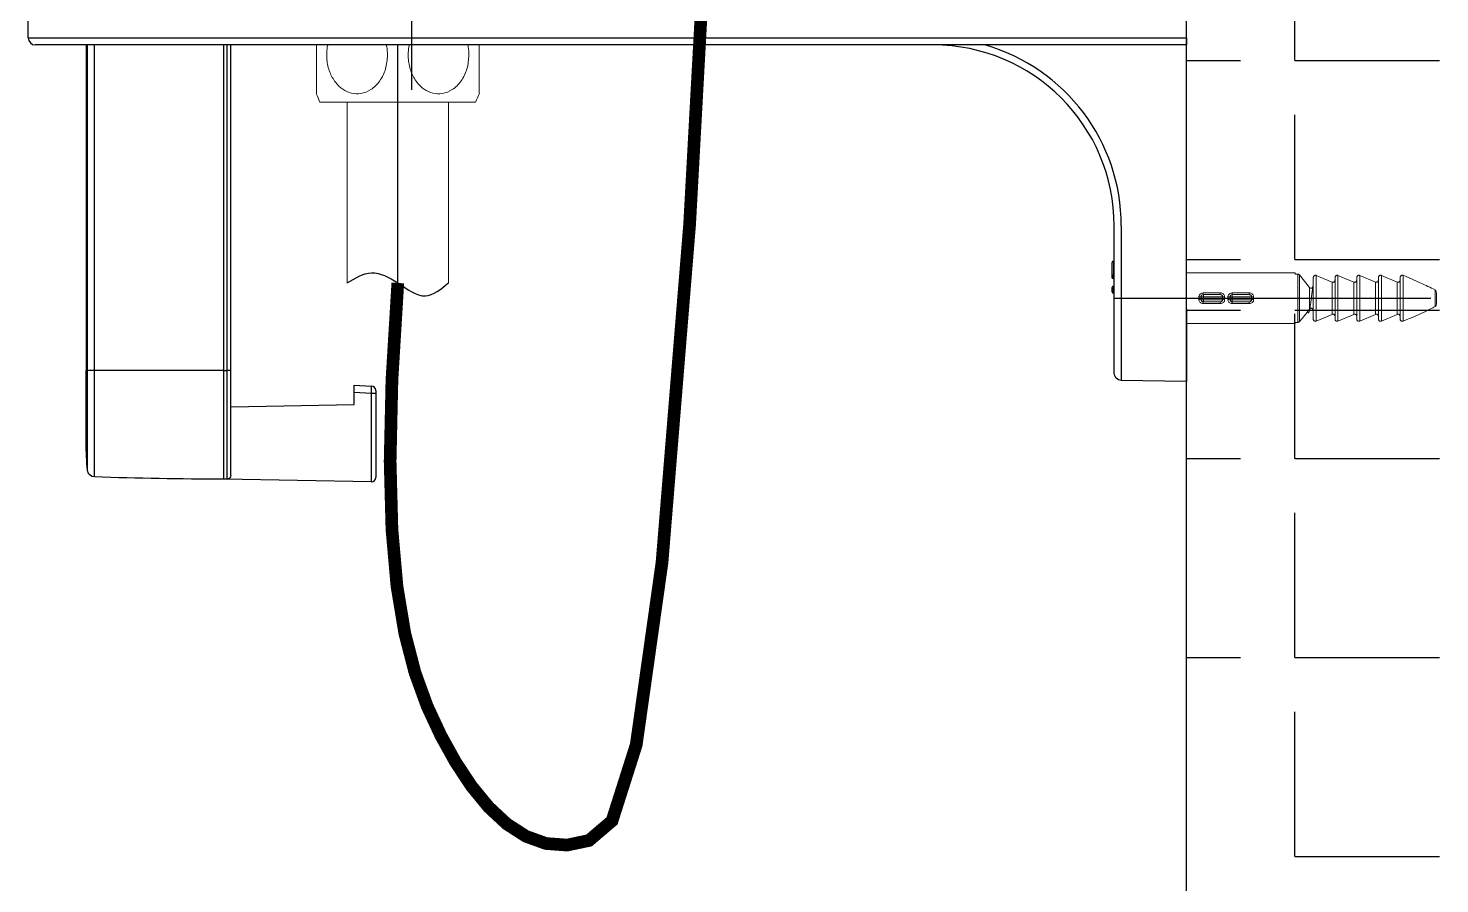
# Model space of a CAD drawing. Extents: x -4069 to -3649, y -4303 to -3709.
# Drawn here: x -3770.2 to -3731.21, y -4152.03 to -4128.39 of the extents above; entities that cross this region are included whole.
import ezdxf

# ---------------------------------------------------------------- set-up
doc = ezdxf.new("R2010")
doc.units = 0
doc.header["$LTSCALE"] = 7
doc.linetypes.add('CENTER', pattern=[2, 1.25, -0.25, 0.25, -0.25])
doc.layers.get('0').update_dxf_attribs({"color": 2, "linetype": 'CONTINUOUS'})
for name, color, linetype in [('6', 7, 'CONTINUOUS'), ('CL', 1, 'CENTER'), ('D', 2, 'CONTINUOUS'), ('HT', 3, 'CONTINUOUS')]:
    doc.layers.add(name, color=color, linetype=linetype)

msp = doc.modelspace()

# ---------------------------------------------------------------- linework, layer by layer
at = {"color": 7, "linetype": 'Continuous', "lineweight": 15}
for p, q in [((-3762.14317, -4130.42939), (-3759.99317, -4130.42939)), ((-3761.39317, -4130.42939), (-3761.39317, -4135.42939)), ((-3759.99317, -4130.42939), (-3757.84317, -4130.42939)), ((-3758.59317, -4135.42939), (-3758.59317, -4130.42939)), ((-3735.20317, -4135.15203), (-3738.20317, -4135.15203)), ((-3735.20317, -4135.15203), (-3735.20317, -4135.18519)), ((-3735.20317, -4135.18519), (-3735.13011, -4135.18519)), ((-3735.13011, -4136.51887), (-3735.13011, -4135.18519)), ((-3735.08526, -4135.20636), (-3735.08526, -4136.4977)), ((-3735.08526, -4135.20636), (-3734.80801, -4135.55192)), ((-3734.70317, -4136.42514), (-3734.70317, -4135.27892)), ((-3734.62088, -4135.21982), (-3734.62088, -4136.48423)), ((-3734.62088, -4135.21982), (-3734.18545, -4135.40746)), ((-3734.10317, -4136.42514), (-3734.10317, -4135.27892)), ((-3734.02088, -4135.21982), (-3734.02088, -4136.48423)), ((-3734.02088, -4135.21982), (-3733.58545, -4135.40746)), ((-3733.50316, -4136.42514), (-3733.50316, -4135.27892)), ((-3733.42088, -4135.21982), (-3733.42088, -4136.48423)), ((-3733.42088, -4135.21982), (-3732.98545, -4135.40746)), ((-3732.90317, -4136.42514), (-3732.90317, -4135.27892)), ((-3732.82088, -4135.21982), (-3732.82088, -4136.48423)), ((-3732.82088, -4135.21982), (-3732.38545, -4135.40746)), ((-3732.30317, -4136.42514), (-3732.30317, -4135.27892)), ((-3732.22088, -4135.21982), (-3732.22088, -4136.48423)), ((-3734.80801, -4136.15214), (-3734.80801, -4135.55192)), ((-3734.7038, -4135.48863), (-3734.72491, -4135.55901)), ((-3734.18545, -4136.2966), (-3734.18545, -4135.40746)), ((-3733.58545, -4136.2966), (-3733.58545, -4135.40746)), ((-3732.98545, -4136.2966), (-3732.98545, -4135.40746)), ((-3732.38545, -4136.2966), (-3732.38545, -4135.40746)), ((-3731.34088, -4136.08432), (-3731.34088, -4135.61974)), ((-3737.86317, -4135.88887), (-3737.86317, -4135.81519)), ((-3737.73999, -4135.81203), (-3737.80317, -4135.81203)), ((-3737.80317, -4135.89203), (-3737.80317, -4135.81203)), ((-3737.80317, -4135.89203), (-3737.73999, -4135.89203)), ((-3737.74317, -4135.75203), (-3737.74317, -4135.70466)), ((-3737.74317, -4135.70466), (-3737.27331, -4135.70466)), ((-3737.74317, -4135.9994), (-3737.74317, -4135.95203)), ((-3737.27331, -4135.9994), (-3737.74317, -4135.9994)), ((-3737.73999, -4135.81203), (-3737.73999, -4135.89203)), ((-3737.27331, -4135.75203), (-3737.27331, -4135.70466)), ((-3737.27331, -4135.9994), (-3737.27331, -4135.95203)), ((-3737.06317, -4135.88887), (-3737.06317, -4135.81519)), ((-3736.93999, -4135.81203), (-3737.00317, -4135.81203)), ((-3737.00317, -4135.89203), (-3737.00317, -4135.81203)), ((-3737.00317, -4135.89203), (-3736.93999, -4135.89203)), ((-3736.94317, -4135.75203), (-3736.94317, -4135.70466)), ((-3736.94317, -4135.70466), (-3736.47331, -4135.70466)), ((-3736.94317, -4135.9994), (-3736.94317, -4135.95203)), ((-3736.47331, -4135.9994), (-3736.94317, -4135.9994)), ((-3736.93999, -4135.81203), (-3736.93999, -4135.89203)), ((-3736.47331, -4135.75203), (-3736.47331, -4135.70466)), ((-3736.47331, -4135.9994), (-3736.47331, -4135.95203)), ((-3731.30316, -4135.70386), (-3731.30316, -4136.0002)), ((-3734.18545, -4136.2966), (-3734.62088, -4136.48423)), ((-3733.58545, -4136.2966), (-3734.02088, -4136.48423)), ((-3732.98545, -4136.2966), (-3733.42088, -4136.48423)), ((-3732.38545, -4136.2966), (-3732.82088, -4136.48423)), ((-3738.20317, -4136.55203), (-3735.20317, -4136.55203)), ((-3735.13011, -4136.51887), (-3735.20317, -4136.51887)), ((-3735.20317, -4136.51887), (-3735.20317, -4136.55203))]:
    msp.add_line(p, q, dxfattribs=at)
for centre, radius, start, end in [((-3759.4765, -4129.12939), 2.96667, 200.934431, 205.989234), ((-3760.50983, -4129.12939), 2.96667, 334.010766, 339.053357), ((-3737.84821, -4135.52783), 0.28774, 267.019707, 279.00527), ((-3737.8482, -4136.17612), 0.28763, 80.992465, 92.982558), ((-3737.74317, -4135.81203), 0.06, 90, 180), ((-3737.74317, -4135.89203), 0.06, 180, 270), ((-3738.02618, -4135.79707), 0.28658, 357.008022, 9.042498), ((-3738.02618, -4135.90699), 0.28658, 350.957502, 2.991978), ((-3737.15379, -4135.32828), 0.48691, 263.465816, 270.268299), ((-3737.15379, -4136.37578), 0.48691, 89.731701, 96.534184), ((-3737.04821, -4135.52783), 0.28774, 267.019707, 279.00527), ((-3737.0482, -4136.17612), 0.28763, 80.992465, 92.982558), ((-3736.94317, -4135.81203), 0.06, 90, 180), ((-3736.94317, -4135.89203), 0.06, 180, 270), ((-3737.22618, -4135.79707), 0.28658, 357.008022, 9.042498), ((-3737.22618, -4135.90699), 0.28658, 350.957502, 2.991978), ((-3736.35379, -4135.32828), 0.48691, 263.465816, 270.268299), ((-3736.35379, -4136.37578), 0.48691, 89.731701, 96.534184)]:
    msp.add_arc(centre, radius, start, end, dxfattribs=at)
for points, knots in [([(-3762.24317, -4128.85204), (-3762.24317, -4128.86837), (-3762.24317, -4128.95959), (-3762.24317, -4129.05289), (-3762.24317, -4129.12939)], [0.825040223, 0.825040223, 0.825040223, 0.825040223, 0.856535184, 1, 1, 1, 1]), ([(-3760.30677, -4128.85204), (-3760.30346, -4128.86837), (-3760.28705, -4128.95964), (-3760.28237, -4129.0529), (-3760.27852, -4129.12939), (-3760.28912, -4129.25794), (-3760.31032, -4129.51523), (-3760.47727, -4129.85505), (-3760.71964, -4130.09751), (-3761.00163, -4130.20994), (-3761.27585, -4130.1986), (-3761.52218, -4130.08599), (-3761.73158, -4129.88441), (-3761.88914, -4129.59949), (-3761.97036, -4129.2459), (-3761.95686, -4128.98744), (-3761.92997, -4128.85682), (-3761.92895, -4128.85204)], [0.956197474, 0.956197474, 0.956197474, 0.956197474, 0.964078389, 1, 1, 1, 1.060165422, 1.12041724, 1.178394637, 1.230831883, 1.278404692, 1.324356231, 1.372149745, 1.42407718, 1.480831549, 1.54133676, 1.543641327, 1.543641327, 1.543641327, 1.543641327]), ([(-3758.05677, -4128.85204), (-3758.05346, -4128.86837), (-3758.03706, -4128.95964), (-3758.03237, -4129.0529), (-3758.02852, -4129.12939), (-3758.03912, -4129.25794), (-3758.06032, -4129.51523), (-3758.22728, -4129.85505), (-3758.46964, -4130.09751), (-3758.75163, -4130.20994), (-3759.02585, -4130.1986), (-3759.27218, -4130.08599), (-3759.48158, -4129.88441), (-3759.63915, -4129.59949), (-3759.72035, -4129.2459), (-3759.70686, -4128.98744), (-3759.67997, -4128.85682), (-3759.67895, -4128.85204)], [0.956197482, 0.956197482, 0.956197482, 0.956197482, 0.964078384, 1, 1, 1, 1.060165363, 1.120417384, 1.17839448, 1.230831732, 1.278404937, 1.324356495, 1.372149703, 1.424077362, 1.48083163, 1.541336849, 1.543641417, 1.543641417, 1.543641417, 1.543641417]), ([(-3762.24317, -4129.12939), (-3762.24317, -4129.25781), (-3762.24317, -4129.51485), (-3762.24317, -4129.85655), (-3762.24317, -4130.09233), (-3762.24317, -4130.20236), (-3762.24317, -4130.19058), (-3762.24317, -4130.18743)], [0, 0, 0, 0, 0.24072761, 0.48180134, 0.71377437, 0.92358027, 1, 1, 1, 1]), ([(-3757.74317, -4130.18815), (-3757.74317, -4130.19161), (-3757.74317, -4130.20538), (-3757.74317, -4130.12288), (-3757.74317, -4129.9522), (-3757.74317, -4129.6886), (-3757.74317, -4129.4004), (-3757.74317, -4129.20589), (-3757.74317, -4129.12939)], [0, 0, 0, 0, 0.06173532, 0.245578, 0.43316702, 0.63525337, 0.8565351, 1, 1, 1, 1]), ([(-3735.13011, -4135.18519), (-3735.12767, -4135.18528), (-3735.12166, -4135.18551), (-3735.10926, -4135.18842), (-3735.09591, -4135.19522), (-3735.08828, -4135.20321), (-3735.08526, -4135.20636)], [0, 0, 0, 0, 0.14304614, 0.35299539, 0.74478527, 1, 1, 1, 1]), ([(-3734.70317, -4135.27892), (-3734.70248, -4135.27157), (-3734.70108, -4135.25664), (-3734.68988, -4135.23684), (-3734.67337, -4135.22239), (-3734.65625, -4135.21604), (-3734.63915, -4135.21473), (-3734.62812, -4135.21687), (-3734.62151, -4135.21957), (-3734.62088, -4135.21982)], [0, 0, 0, 0, 0.18349527, 0.373204, 0.55424563, 0.72488619, 0.82071887, 0.98301606, 1, 1, 1, 1]), ([(-3734.10317, -4135.27892), (-3734.10248, -4135.27157), (-3734.10108, -4135.25664), (-3734.08988, -4135.23684), (-3734.07337, -4135.22239), (-3734.05625, -4135.21604), (-3734.03915, -4135.21473), (-3734.02812, -4135.21687), (-3734.02151, -4135.21957), (-3734.02088, -4135.21982)], [0, 0, 0, 0, 0.18349537, 0.3732042, 0.55424593, 0.72489827, 0.82073101, 0.98301605, 1, 1, 1, 1]), ([(-3733.50316, -4135.27892), (-3733.50248, -4135.27157), (-3733.50108, -4135.25664), (-3733.48988, -4135.23684), (-3733.47337, -4135.22239), (-3733.45625, -4135.21604), (-3733.43915, -4135.21473), (-3733.42812, -4135.21687), (-3733.42151, -4135.21957), (-3733.42088, -4135.21982)], [0, 0, 0, 0, 0.18349647, 0.37320044, 0.55424325, 0.72489662, 0.82072993, 0.98301595, 1, 1, 1, 1]), ([(-3732.90317, -4135.27892), (-3732.90248, -4135.27157), (-3732.90108, -4135.25664), (-3732.88988, -4135.23684), (-3732.87337, -4135.22239), (-3732.85625, -4135.21604), (-3732.83915, -4135.21473), (-3732.82812, -4135.21687), (-3732.82151, -4135.21957), (-3732.82088, -4135.21982)], [0, 0, 0, 0, 0.18349677, 0.37320103, 0.55425357, 0.72489552, 0.82072898, 0.98302749, 1, 1, 1, 1]), ([(-3732.30317, -4135.27892), (-3732.30248, -4135.27157), (-3732.30108, -4135.25664), (-3732.28988, -4135.23684), (-3732.27337, -4135.22239), (-3732.25625, -4135.21604), (-3732.23915, -4135.21473), (-3732.22812, -4135.21687), (-3732.22151, -4135.21957), (-3732.22088, -4135.21982)], [0, 0, 0, 0, 0.18349677, 0.37320103, 0.55425357, 0.72489552, 0.82072898, 0.98302749, 1, 1, 1, 1]), ([(-3732.22088, -4135.21982), (-3732.05706, -4135.28852), (-3731.75977, -4135.41317), (-3731.47067, -4135.55574), (-3731.34088, -4135.61974)], [0, 0, 0, 0, 0.55106961, 1, 1, 1, 1]), ([(-3734.85356, -4136.2155), (-3734.84944, -4136.22739), (-3734.84105, -4136.25166), (-3734.82935, -4136.25481), (-3734.81657, -4136.23235), (-3734.80349, -4136.18287), (-3734.79157, -4136.11064), (-3734.77876, -4136.02058), (-3734.7657, -4135.91881), (-3734.75379, -4135.81238), (-3734.74095, -4135.7086), (-3734.7279, -4135.61537), (-3734.71624, -4135.53785), (-3734.70792, -4135.50537), (-3734.70383, -4135.48943)], [0, 0, 0, 0, 0.07978299, 0.16279001, 0.24725518, 0.33221943, 0.4152045, 0.49971713, 0.58465544, 0.66762107, 0.75217864, 0.83709015, 0.92004019, 1, 1, 1, 1]), ([(-3734.72491, -4135.55901), (-3734.72887, -4135.56288), (-3734.73699, -4135.57079), (-3734.75336, -4135.57696), (-3734.77056, -4135.57743), (-3734.7867, -4135.57185), (-3734.79923, -4135.56284), (-3734.8054, -4135.55516), (-3734.80801, -4135.55192)], [0, 0, 0, 0, 0.17052118, 0.34925762, 0.52862018, 0.69466977, 0.87103149, 1, 1, 1, 1]), ([(-3734.70317, -4135.5042), (-3734.70317, -4135.50472), (-3734.70321, -4135.51361), (-3734.7055, -4135.52229), (-3734.70766, -4135.53046)], [0, 0, 0, 0, 0.05879617, 1, 1, 1, 1]), ([(-3734.10317, -4135.3464), (-3734.10336, -4135.35033), (-3734.10396, -4135.36215), (-3734.11076, -4135.3811), (-3734.12546, -4135.39937), (-3734.14473, -4135.41041), (-3734.16488, -4135.41332), (-3734.17836, -4135.41049), (-3734.18471, -4135.40778), (-3734.18545, -4135.40746)], [0, 0, 0, 0, 0.097265191, 0.292650099, 0.486365762, 0.666657211, 0.828891768, 0.980054882, 1, 1, 1, 1]), ([(-3733.50316, -4135.3464), (-3733.50336, -4135.35033), (-3733.50396, -4135.36215), (-3733.51076, -4135.3811), (-3733.52546, -4135.39937), (-3733.54473, -4135.41041), (-3733.56488, -4135.41332), (-3733.57836, -4135.41049), (-3733.58471, -4135.40778), (-3733.58545, -4135.40746)], [0, 0, 0, 0, 0.09726612, 0.29265082, 0.48636629, 0.66665755, 0.82889194, 0.9800549, 1, 1, 1, 1]), ([(-3732.90317, -4135.3464), (-3732.90336, -4135.35033), (-3732.90396, -4135.36215), (-3732.91076, -4135.3811), (-3732.92546, -4135.39937), (-3732.94473, -4135.41041), (-3732.96488, -4135.41332), (-3732.97836, -4135.41049), (-3732.98471, -4135.40778), (-3732.98545, -4135.40746)], [0, 0, 0, 0, 0.09726465, 0.29265254, 0.48636713, 0.66664688, 0.82889271, 0.98005499, 1, 1, 1, 1]), ([(-3732.30317, -4135.3464), (-3732.30336, -4135.35033), (-3732.30396, -4135.36215), (-3732.31076, -4135.3811), (-3732.32546, -4135.39937), (-3732.34473, -4135.41041), (-3732.36488, -4135.41332), (-3732.37836, -4135.41049), (-3732.38471, -4135.40778), (-3732.38545, -4135.40746)], [0, 0, 0, 0, 0.09726576, 0.29265586, 0.48637265, 0.66665444, 0.82890212, 0.98006611, 1, 1, 1, 1]), ([(-3731.34088, -4135.61974), (-3731.34017, -4135.62014), (-3731.33471, -4135.62321), (-3731.32856, -4135.62846), (-3731.31736, -4135.64164), (-3731.30553, -4135.66553), (-3731.30403, -4135.68982), (-3731.30316, -4135.70386)], [0, 0, 0, 0, 0.025598716, 0.195092284, 0.247250687, 0.564915018, 1, 1, 1, 1]), ([(-3737.86317, -4135.81519), (-3737.86252, -4135.80662), (-3737.86092, -4135.78535), (-3737.84565, -4135.75387), (-3737.81825, -4135.72648), (-3737.78277, -4135.70817), (-3737.75644, -4135.70584), (-3737.74317, -4135.70466)], [0, 0, 0, 0, 0.14194995, 0.35246461, 0.56535751, 0.78088964, 1, 1, 1, 1]), ([(-3737.74317, -4135.9994), (-3737.75195, -4135.99887), (-3737.77418, -4135.99753), (-3737.8078, -4135.98443), (-3737.83826, -4135.95951), (-3737.85911, -4135.92642), (-3737.86182, -4135.90132), (-3737.86317, -4135.88887)], [0, 0, 0, 0, 0.14541769, 0.36800585, 0.58508742, 0.79433641, 1, 1, 1, 1]), ([(-3737.74317, -4135.75203), (-3737.66031, -4135.75203), (-3737.52364, -4135.75203), (-3737.37265, -4135.75203), (-3737.29891, -4135.75203), (-3737.27937, -4135.75203), (-3737.27331, -4135.75203)], [0, 0, 0, 0, 0.47206783, 0.77873405, 0.93139812, 1, 1, 1, 1]), ([(-3737.27331, -4135.95203), (-3737.27958, -4135.95203), (-3737.29887, -4135.95203), (-3737.34955, -4135.95203), (-3737.49172, -4135.95203), (-3737.63042, -4135.95203), (-3737.74317, -4135.95203)], [0, 0, 0, 0, 0.07086029, 0.21795913, 0.3642999, 1, 1, 1, 1]), ([(-3737.2092, -4135.81203), (-3737.21049, -4135.81203), (-3737.21823, -4135.81203), (-3737.24954, -4135.81203), (-3737.33714, -4135.81203), (-3737.47225, -4135.81203), (-3737.6168, -4135.81203), (-3737.70468, -4135.81203), (-3737.73999, -4135.81203)], [0, 0, 0, 0, 0.02084913, 0.12554386, 0.28411293, 0.57305702, 0.82841728, 1, 1, 1, 1]), ([(-3737.73999, -4135.89203), (-3737.61979, -4135.89203), (-3737.47034, -4135.89203), (-3737.31269, -4135.89203), (-3737.25196, -4135.89203), (-3737.21988, -4135.89203), (-3737.21155, -4135.89203), (-3737.2092, -4135.89203)], [0, 0, 0, 0, 0.57810645, 0.71874795, 0.87164151, 0.9639009, 1, 1, 1, 1]), ([(-3737.27331, -4135.70466), (-3737.27228, -4135.70467), (-3737.25788, -4135.70476), (-3737.23018, -4135.709), (-3737.19637, -4135.72578), (-3737.17037, -4135.75121), (-3737.15403, -4135.78157), (-3737.1523, -4135.80463), (-3737.15151, -4135.81519)], [0, 0, 0, 0, 0.016890574, 0.235373053, 0.450770238, 0.624184172, 0.828070742, 1, 1, 1, 1]), ([(-3737.2092, -4135.81203), (-3737.20956, -4135.80632), (-3737.21033, -4135.79393), (-3737.21843, -4135.77745), (-3737.23167, -4135.76354), (-3737.25057, -4135.75355), (-3737.26532, -4135.75257), (-3737.27331, -4135.75203)], [0, 0, 0, 0, 0.17301198, 0.37511771, 0.54360697, 0.75260487, 1, 1, 1, 1]), ([(-3737.15151, -4135.88887), (-3737.15151, -4135.88994), (-3737.15143, -4135.90321), (-3737.15661, -4135.92902), (-3737.17196, -4135.95369), (-3737.19306, -4135.97491), (-3737.22373, -4135.99455), (-3737.25546, -4135.99765), (-3737.27331, -4135.9994)], [0, 0, 0, 0, 0.01745451, 0.21750258, 0.42128602, 0.48533802, 0.71059457, 1, 1, 1, 1]), ([(-3737.27331, -4135.95203), (-3737.27245, -4135.95202), (-3737.26518, -4135.95197), (-3737.25529, -4135.95064), (-3737.24003, -4135.94524), (-3737.23001, -4135.93872), (-3737.21931, -4135.92713), (-3737.21095, -4135.91312), (-3737.2098, -4135.89925), (-3737.2092, -4135.89203)], [0, 0, 0, 0, 0.02743173, 0.23112963, 0.30170354, 0.51915337, 0.5813252, 0.78200856, 1, 1, 1, 1]), ([(-3737.2092, -4135.89203), (-3737.20926, -4135.88578), (-3737.20953, -4135.85913), (-3737.20934, -4135.83245), (-3737.2092, -4135.81203)], [0, 0, 0, 0, 0.23430502, 1, 1, 1, 1]), ([(-3737.15151, -4135.81519), (-3737.15171, -4135.834), (-3737.15195, -4135.85858), (-3737.1516, -4135.88312), (-3737.15151, -4135.88887)], [0, 0, 0, 0, 0.765613144, 1, 1, 1, 1]), ([(-3737.06317, -4135.81519), (-3737.06252, -4135.80662), (-3737.06092, -4135.78535), (-3737.04565, -4135.75387), (-3737.01825, -4135.72648), (-3736.98277, -4135.70817), (-3736.95644, -4135.70584), (-3736.94317, -4135.70466)], [0, 0, 0, 0, 0.14194962, 0.35246036, 0.56535852, 0.78089015, 1, 1, 1, 1]), ([(-3736.94317, -4135.9994), (-3736.95195, -4135.99887), (-3736.97418, -4135.99753), (-3737.0078, -4135.98443), (-3737.03826, -4135.95951), (-3737.05911, -4135.92642), (-3737.06182, -4135.90132), (-3737.06317, -4135.88887)], [0, 0, 0, 0, 0.14541769, 0.36800585, 0.58508742, 0.79433641, 1, 1, 1, 1]), ([(-3736.94317, -4135.75203), (-3736.86031, -4135.75203), (-3736.72364, -4135.75203), (-3736.57265, -4135.75203), (-3736.49891, -4135.75203), (-3736.47937, -4135.75203), (-3736.47331, -4135.75203)], [0, 0, 0, 0, 0.47206783, 0.77873405, 0.93139812, 1, 1, 1, 1]), ([(-3736.47331, -4135.95203), (-3736.47958, -4135.95203), (-3736.49887, -4135.95203), (-3736.54955, -4135.95203), (-3736.69172, -4135.95203), (-3736.83042, -4135.95203), (-3736.94317, -4135.95203)], [0, 0, 0, 0, 0.07086029, 0.21795913, 0.3642999, 1, 1, 1, 1]), ([(-3736.4092, -4135.81203), (-3736.41049, -4135.81203), (-3736.41823, -4135.81203), (-3736.44954, -4135.81203), (-3736.53714, -4135.81203), (-3736.67225, -4135.81203), (-3736.8168, -4135.81203), (-3736.90468, -4135.81203), (-3736.93999, -4135.81203)], [0, 0, 0, 0, 0.02084989, 0.12554347, 0.28411261, 0.57305683, 0.8284172, 1, 1, 1, 1]), ([(-3736.93999, -4135.89203), (-3736.81979, -4135.89203), (-3736.67034, -4135.89203), (-3736.51269, -4135.89203), (-3736.45196, -4135.89203), (-3736.41988, -4135.89203), (-3736.41155, -4135.89203), (-3736.4092, -4135.89203)], [0, 0, 0, 0, 0.57810671, 0.71874827, 0.8716419, 0.96390007, 1, 1, 1, 1]), ([(-3736.47331, -4135.70466), (-3736.47228, -4135.70467), (-3736.45788, -4135.70476), (-3736.43018, -4135.709), (-3736.39637, -4135.72578), (-3736.37037, -4135.75121), (-3736.35403, -4135.78157), (-3736.3523, -4135.80463), (-3736.35151, -4135.81519)], [0, 0, 0, 0, 0.01689061, 0.23537354, 0.45077118, 0.62417971, 0.82807038, 1, 1, 1, 1]), ([(-3736.4092, -4135.81203), (-3736.40956, -4135.80632), (-3736.41033, -4135.79393), (-3736.41843, -4135.77745), (-3736.43167, -4135.76354), (-3736.45057, -4135.75355), (-3736.46532, -4135.75257), (-3736.47331, -4135.75203)], [0, 0, 0, 0, 0.17301267, 0.3751256, 0.54360516, 0.75260389, 1, 1, 1, 1]), ([(-3736.35151, -4135.88887), (-3736.35151, -4135.88994), (-3736.35143, -4135.90321), (-3736.35661, -4135.92902), (-3736.37196, -4135.95369), (-3736.39306, -4135.97491), (-3736.42373, -4135.99455), (-3736.45546, -4135.99765), (-3736.47331, -4135.9994)], [0, 0, 0, 0, 0.01745451, 0.21750258, 0.42128602, 0.48533802, 0.71059457, 1, 1, 1, 1]), ([(-3736.47331, -4135.95203), (-3736.47245, -4135.95202), (-3736.46518, -4135.95197), (-3736.45529, -4135.95064), (-3736.44003, -4135.94524), (-3736.43001, -4135.93872), (-3736.41931, -4135.92713), (-3736.41095, -4135.91312), (-3736.4098, -4135.89925), (-3736.4092, -4135.89203)], [0, 0, 0, 0, 0.0274318, 0.2311157, 0.30170394, 0.51914182, 0.58132402, 0.78200794, 1, 1, 1, 1]), ([(-3736.4092, -4135.89203), (-3736.40926, -4135.88578), (-3736.40953, -4135.85913), (-3736.40934, -4135.83245), (-3736.4092, -4135.81203)], [0, 0, 0, 0, 0.23430502, 1, 1, 1, 1]), ([(-3736.35151, -4135.81519), (-3736.35171, -4135.834), (-3736.35195, -4135.85858), (-3736.3516, -4135.88312), (-3736.35151, -4135.88887)], [0, 0, 0, 0, 0.765613144, 1, 1, 1, 1]), ([(-3731.34088, -4136.08432), (-3731.36087, -4136.09491), (-3731.6456, -4136.24586), (-3731.9437, -4136.36938), (-3732.22088, -4136.48423)], [0, 0, 0, 0, 0.07019237, 1, 1, 1, 1]), ([(-3731.30316, -4136.0002), (-3731.30332, -4136.00588), (-3731.30379, -4136.02267), (-3731.30923, -4136.04668), (-3731.32142, -4136.06857), (-3731.33262, -4136.07951), (-3731.33948, -4136.0835), (-3731.34088, -4136.08432)], [0, 0, 0, 0, 0.17697931, 0.52278782, 0.75328008, 0.94933659, 1, 1, 1, 1]), ([(-3734.80801, -4136.15214), (-3734.82796, -4136.17891), (-3734.91624, -4136.29735), (-3735.01152, -4136.41029), (-3735.08526, -4136.4977)], [0, 0, 0, 0, 0.22602374, 1, 1, 1, 1]), ([(-3734.81467, -4136.22237), (-3734.80624, -4136.1936), (-3734.79762, -4136.16421), (-3734.78847, -4136.13533), (-3734.78828, -4136.13471)], [0, 0, 0, 0, 0.978661715, 1, 1, 1, 1]), ([(-3734.78828, -4136.13471), (-3734.7846, -4136.1326), (-3734.77569, -4136.12748), (-3734.75954, -4136.12625), (-3734.74447, -4136.13014), (-3734.72955, -4136.13883), (-3734.71609, -4136.15333), (-3734.70535, -4136.17519), (-3734.70391, -4136.19139), (-3734.70317, -4136.19986)], [0, 0, 0, 0, 0.09675061, 0.23471714, 0.35870677, 0.4505052, 0.62861936, 0.80578385, 1, 1, 1, 1]), ([(-3734.62088, -4136.48423), (-3734.62673, -4136.48609), (-3734.63876, -4136.48991), (-3734.65809, -4136.48785), (-3734.67597, -4136.47977), (-3734.6906, -4136.46599), (-3734.70052, -4136.44764), (-3734.70311, -4136.43315), (-3734.70316, -4136.42555), (-3734.70317, -4136.42514)], [0, 0, 0, 0, 0.1526065, 0.31416746, 0.47433991, 0.63804783, 0.80917997, 0.98973862, 1, 1, 1, 1]), ([(-3734.18545, -4136.2966), (-3734.18373, -4136.2959), (-3734.17596, -4136.29273), (-3734.16119, -4136.29075), (-3734.14584, -4136.29409), (-3734.13149, -4136.30107), (-3734.11836, -4136.31221), (-3734.10717, -4136.331), (-3734.10339, -4136.34701), (-3734.1032, -4136.35609), (-3734.10317, -4136.35766)], [0, 0, 0, 0, 0.04582706, 0.20776153, 0.3587598, 0.42751656, 0.60157664, 0.77517064, 0.96111815, 1, 1, 1, 1]), ([(-3734.02088, -4136.48423), (-3734.02673, -4136.48609), (-3734.03876, -4136.48991), (-3734.05809, -4136.48785), (-3734.07597, -4136.47977), (-3734.0906, -4136.46599), (-3734.10052, -4136.44764), (-3734.10311, -4136.43315), (-3734.10316, -4136.42555), (-3734.10317, -4136.42514)], [0, 0, 0, 0, 0.15259482, 0.31416866, 0.47434156, 0.63804084, 0.80917943, 0.98973859, 1, 1, 1, 1]), ([(-3733.58545, -4136.2966), (-3733.58373, -4136.2959), (-3733.57596, -4136.29273), (-3733.56119, -4136.29075), (-3733.54584, -4136.29409), (-3733.53149, -4136.30107), (-3733.51836, -4136.31221), (-3733.50717, -4136.331), (-3733.50339, -4136.34701), (-3733.5032, -4136.35609), (-3733.50316, -4136.35766)], [0, 0, 0, 0, 0.045827034, 0.207773579, 0.35875975, 0.427516478, 0.601576452, 0.775170354, 0.961117757, 1, 1, 1, 1]), ([(-3733.42088, -4136.48423), (-3733.42673, -4136.48609), (-3733.43876, -4136.48991), (-3733.45809, -4136.48785), (-3733.47597, -4136.47977), (-3733.4906, -4136.46599), (-3733.50051, -4136.44764), (-3733.50312, -4136.43315), (-3733.50316, -4136.42555), (-3733.50316, -4136.42514)], [0, 0, 0, 0, 0.15259518, 0.3141694, 0.47433133, 0.6380401, 0.80917909, 0.98973868, 1, 1, 1, 1]), ([(-3732.98545, -4136.2966), (-3732.98373, -4136.2959), (-3732.97596, -4136.29273), (-3732.96119, -4136.29075), (-3732.94584, -4136.29409), (-3732.93149, -4136.30107), (-3732.91836, -4136.31221), (-3732.90717, -4136.331), (-3732.90339, -4136.34701), (-3732.9032, -4136.35609), (-3732.90317, -4136.35766)], [0, 0, 0, 0, 0.045827034, 0.207773579, 0.35875975, 0.427516478, 0.601576452, 0.775170354, 0.961117757, 1, 1, 1, 1]), ([(-3732.82088, -4136.48423), (-3732.82673, -4136.48609), (-3732.83876, -4136.48991), (-3732.85809, -4136.48785), (-3732.87597, -4136.47977), (-3732.8906, -4136.46599), (-3732.90051, -4136.44764), (-3732.90312, -4136.43315), (-3732.90316, -4136.42555), (-3732.90317, -4136.42514)], [0, 0, 0, 0, 0.15259518, 0.3141694, 0.47433133, 0.6380401, 0.80917909, 0.98973868, 1, 1, 1, 1]), ([(-3732.38545, -4136.2966), (-3732.38373, -4136.2959), (-3732.37596, -4136.29273), (-3732.36119, -4136.29075), (-3732.34584, -4136.29409), (-3732.33149, -4136.30107), (-3732.31836, -4136.31221), (-3732.30717, -4136.331), (-3732.30339, -4136.34701), (-3732.3032, -4136.35609), (-3732.30317, -4136.35766)], [0, 0, 0, 0, 0.04581568, 0.20776263, 0.35874917, 0.42750607, 0.60157588, 0.77517021, 0.96111807, 1, 1, 1, 1]), ([(-3732.22088, -4136.48423), (-3732.22673, -4136.48609), (-3732.23876, -4136.48991), (-3732.25809, -4136.48785), (-3732.27597, -4136.47977), (-3732.2906, -4136.46599), (-3732.30051, -4136.44764), (-3732.30312, -4136.43315), (-3732.30316, -4136.42555), (-3732.30317, -4136.42514)], [0, 0, 0, 0, 0.15259575, 0.31417058, 0.47433311, 0.63804249, 0.80917617, 0.98973864, 1, 1, 1, 1]), ([(-3735.08526, -4136.4977), (-3735.08779, -4136.50038), (-3735.09509, -4136.50811), (-3735.11039, -4136.5169), (-3735.12373, -4136.51823), (-3735.13011, -4136.51887)], [0, 0, 0, 0, 0.21653376, 0.6256538, 1, 1, 1, 1])]:
    msp.add_open_spline(points, degree=3, knots=knots, dxfattribs=at)
msp.add_open_spline([(-3757.74317, -4129.12939), (-3757.74317, -4129.0361), (-3757.74317, -4128.9428), (-3757.74317, -4128.85204)], degree=3, dxfattribs=at)
at = {"layer": '6', "color": 7, "linetype": 'Continuous'}
for p, q in [((-3738.20317, -4128.65204), (-3738.20317, -4112.15234)), ((-3770.20317, -4128.65204), (-3770.20317, -4124.75195)), ((-3738.20317, -4128.65204), (-3738.20317, -4128.85204)), ((-3766.20317, -4128.85204), (-3770.00317, -4128.85204)), ((-3768.60317, -4128.85205), (-3768.60317, -4137.85204)), ((-3738.20317, -4128.85204), (-3766.20317, -4128.85204)), ((-3764.80317, -4137.85204), (-3764.80317, -4128.85207)), ((-3764.60317, -4137.85204), (-3764.60317, -4128.85207)), ((-3738.20317, -4136.15234), (-3738.20317, -4128.85208)), ((-3740.20317, -4136.12086), (-3740.20317, -4133.85204)), ((-3740.26317, -4134.86252), (-3740.26317, -4134.86463)), ((-3740.26317, -4135.23755), (-3740.26317, -4134.86463)), ((-3740.20317, -4134.82252), (-3740.22317, -4134.82252)), ((-3740.26317, -4135.27543), (-3740.26317, -4135.23755)), ((-3740.26317, -4135.59543), (-3740.26317, -4135.55543)), ((-3740.26317, -4135.63543), (-3740.26317, -4135.59543)), ((-3740.26317, -4135.67543), (-3740.26317, -4135.63543)), ((-3740.20317, -4135.31543), (-3740.22317, -4135.31543)), ((-3740.22317, -4135.51543), (-3740.20317, -4135.51543)), ((-3740.20317, -4135.71543), (-3740.22317, -4135.71543)), ((-3740.20317, -4137.92059), (-3740.20317, -4136.12086)), ((-3738.20317, -4136.15234), (-3738.20317, -4138.15204)), ((-3768.60317, -4139.85204), (-3768.60317, -4137.85204)), ((-3764.80317, -4140.85204), (-3764.80317, -4137.85204)), ((-3764.60317, -4140.74604), (-3764.60317, -4137.85204)), ((-3761.20317, -4138.45668), (-3761.20317, -4138.2565)), ((-3761.20317, -4138.2565), (-3760.71689, -4138.28198)), ((-3760.60317, -4138.40182), (-3760.60317, -4138.48189)), ((-3738.20317, -4138.15204), (-3740.00666, -4138.12056)), ((-3764.60314, -4138.84854), (-3761.20317, -4138.7892)), ((-3761.20317, -4138.7892), (-3761.20317, -4138.45668)), ((-3760.60317, -4138.48189), (-3760.60317, -4140.80323)), ((-3764.80317, -4140.84604), (-3764.70317, -4140.84604)), ((-3760.72526, -4140.92322), (-3764.80317, -4140.85204))]:
    msp.add_line(p, q, dxfattribs=at)
at = {"layer": '6', "color": 3, "linetype": 'Continuous'}
for p, q in [((-3770.20317, -4128.65204), (-3766.20317, -4128.65204)), ((-3766.20317, -4128.65204), (-3738.20317, -4128.65204)), ((-3768.56371, -4137.85204), (-3768.56371, -4128.85207)), ((-3768.37177, -4137.85204), (-3768.37177, -4128.85207)), ((-3764.70317, -4137.85204), (-3764.70317, -4128.85207)), ((-3740.00666, -4133.85204), (-3740.00666, -4136.12086)), ((-3740.22317, -4134.82885), (-3740.22317, -4134.82252)), ((-3740.20317, -4134.82885), (-3740.22317, -4134.82885)), ((-3740.22317, -4134.82885), (-3740.22317, -4135.20177)), ((-3740.22317, -4135.20177), (-3740.20317, -4135.20177)), ((-3740.22317, -4135.31543), (-3740.22317, -4135.20177)), ((-3740.22317, -4135.59543), (-3740.26317, -4135.59543)), ((-3740.22317, -4135.63543), (-3740.26317, -4135.63543)), ((-3740.22317, -4135.51543), (-3740.22317, -4135.59543)), ((-3740.20317, -4135.59543), (-3740.22317, -4135.59543)), ((-3740.22317, -4135.59543), (-3740.22317, -4135.63543)), ((-3740.22317, -4135.63543), (-3740.20317, -4135.63543)), ((-3740.22317, -4135.71543), (-3740.22317, -4135.63543)), ((-3768.60317, -4137.85204), (-3768.56371, -4137.85204)), ((-3768.37177, -4137.85204), (-3768.56371, -4137.85204)), ((-3768.56371, -4140.61059), (-3768.56371, -4137.85204)), ((-3764.80317, -4137.85204), (-3768.37177, -4137.85204)), ((-3768.37177, -4140.78972), (-3768.37177, -4137.85204)), ((-3764.80317, -4137.85204), (-3764.70317, -4137.85204)), ((-3764.60317, -4137.85204), (-3764.70317, -4137.85204)), ((-3764.70317, -4140.84604), (-3764.70317, -4137.85204)), ((-3760.72212, -4138.48189), (-3761.20317, -4138.45668)), ((-3760.60317, -4138.48189), (-3760.72212, -4138.48189)), ((-3760.72212, -4140.92323), (-3760.72212, -4138.48189))]:
    msp.add_line(p, q, dxfattribs=at)
at = {"layer": '6', "color": 7, "linetype": 'Continuous'}
for centre, radius, start, end in [((-3770.00317, -4128.65204), 0.2, 180, 270), ((-3745.20317, -4133.85204), 5, 0, 90), ((-3740.22317, -4134.86252), 0.04, 90, 180), ((-3740.22317, -4135.55543), 0.04, 90, 180), ((-3740.22317, -4135.67543), 0.04, 180, 270), ((-3760.72317, -4138.40182), 0.12, 0, 87), ((-3760.72317, -4140.80323), 0.12, 270.5, 0)]:
    msp.add_arc(centre, radius, start, end, dxfattribs=at)
at = {"layer": '6', "color": 3, "linetype": 'Continuous'}
msp.add_arc((-3745.20666, -4133.85204), 5.2, 0, 74.057631, dxfattribs=at)
at = {"layer": '6', "color": 7, "linetype": 'Continuous', "extrusion": (0, 0, -1)}
for centre, radius, start, end in [((3740.22317, -4135.27543), 0.04, 270, 0), ((3740.00317, -4137.92059), 0.2, 271, 0), ((3761.29235, -4139.85204), 7.31082, 354.044408, 0.000001), ((3768.36479, -4140.58984), 0.2, 272.000975, 354.044408), ((3764.70317, -4140.74604), 0.1, 180, 270), ((3764.80317, -4038.6481), 102.20393, 270, 272.000975)]:
    msp.add_arc(centre, radius, start, end, dxfattribs=at)
at = {"layer": '6', "color": 3, "linetype": 'Continuous'}
for centre, major_axis, ratio, start_param, end_param in [((-3740.22317, -4134.86463), (-0.04, 0), 0.894427, 4.71238898, 6.28318531), ((-3740.22317, -4135.23755), (0.04, 0), 0.894427, 1.57079633, 3.14159265), ((-3740.00317, -4136.12031), (0.00349, 2.00024), 0.001745, 1.57107351, 2.23418359), ((-3740.00317, -4136.12031), (0.00349, 2.00024), 0.001745, 2.23418359, 3.14156525), ((-3760.72317, -4138.48193), (0.00628, 0.19995), 0.005226, 4.71273613, 6.28307574)]:
    msp.add_ellipse(centre, major_axis=major_axis, ratio=ratio, start_param=start_param, end_param=end_param, dxfattribs=at)
at = {"layer": '6', "color": 7, "linetype": 'Continuous'}
msp.add_ellipse((-3760.72317, -4140.80323), major_axis=(-0.12, 0.00038), ratio=0.999997, start_param=1.55653057, end_param=1.58271059, dxfattribs=at)
at = {"layer": 'CL'}
for p, q in [((-3759.60317, -4130.09204), (-3759.60317, -4113.41204)), ((-3759.99317, -4135.42939), (-3759.99317, -4128.85204)), ((-3740.20317, -4135.85204), (-3729.30316, -4135.85204))]:
    msp.add_line(p, q, dxfattribs=at)
at = {"layer": 'CL', "const_width": 0.35}
msp.add_lwpolyline([(-3749.25465, -4066.26544), (-3750.22108, -4096.74613), (-3751.11098, -4118.80732), (-3751.93285, -4133.82091), (-3752.69522, -4143.1588), (-3753.40658, -4148.19291), (-3754.07546, -4150.29512), (-3754.71037, -4150.83736), (-3755.31828, -4150.96552), (-3755.90007, -4150.92158), (-3756.45505, -4150.7215), (-3756.98256, -4150.38127), (-3757.48193, -4149.91685), (-3757.95248, -4149.34422), (-3758.39354, -4148.67936), (-3758.80443, -4147.93823), (-3759.18268, -4147.12559), (-3759.5185, -4146.20123), (-3759.8003, -4145.11373), (-3760.01648, -4143.81168), (-3760.15546, -4142.24364), (-3760.20562, -4140.35819), (-3760.15539, -4138.10392), (-3759.99317, -4135.42939)], dxfattribs=at)
at = {"layer": 'D'}
msp.add_spline([(-3761.39317, -4135.42939), (-3760.72293, -4135.15157), (-3759.99317, -4135.42939), (-3759.23137, -4135.78611), (-3758.59317, -4135.42939)], degree=3, dxfattribs=at)
at = {"layer": 'HT', "ltscale": 0.5}
for p, q in [((-3738.20317, -4221.75204), (-3738.20317, -3842.25204)), ((-3735.21517, -4129.28463), (-3735.21517, -4125.28463)), ((-3738.20317, -4129.28463), (-3736.71517, -4129.28463)), ((-3735.21517, -4129.28463), (-3731.21517, -4129.28463)), ((-3735.21517, -4134.78463), (-3735.21517, -4130.78463)), ((-3738.20317, -4134.78463), (-3736.71517, -4134.78463)), ((-3735.21517, -4134.78463), (-3731.21517, -4134.78463)), ((-3738.20317, -4136.18463), (-3736.71517, -4136.18463)), ((-3735.21517, -4136.18463), (-3731.21517, -4136.18463)), ((-3735.21517, -4140.28463), (-3735.21517, -4136.28463)), ((-3738.20317, -4140.28463), (-3736.71517, -4140.28463)), ((-3735.21517, -4140.28463), (-3731.21517, -4140.28463)), ((-3735.21517, -4145.78463), (-3735.21517, -4141.78463)), ((-3738.20317, -4145.78463), (-3736.71517, -4145.78463)), ((-3735.21517, -4145.78463), (-3731.21517, -4145.78463)), ((-3735.21517, -4151.28463), (-3735.21517, -4147.28463)), ((-3735.21517, -4151.28463), (-3731.21517, -4151.28463))]:
    msp.add_line(p, q, dxfattribs=at)

doc.saveas('drawing.dxf')
